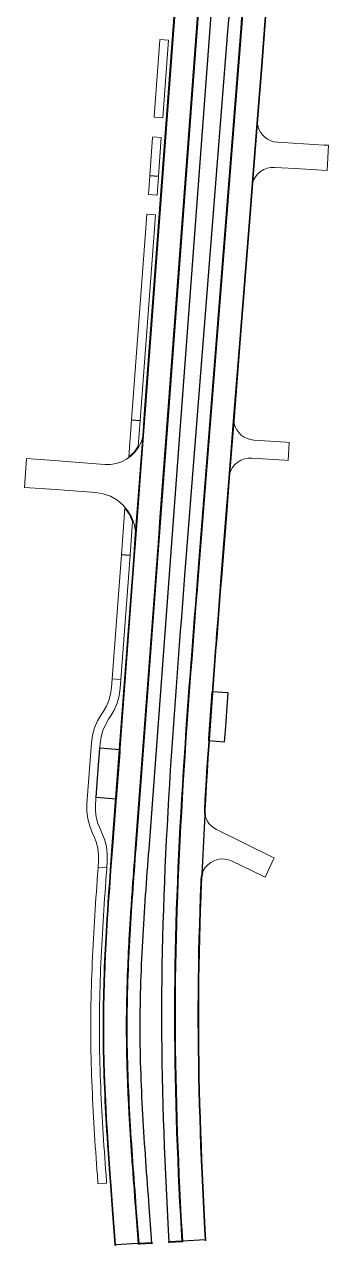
# Model space of a CAD drawing. Header units: metres. Extents: x 105145 to 106173, y 111785 to 118130.
# Drawn here: x 105388 to 105472.3, y 111785.1 to 112124 of the extents above; entities that cross this region are included whole.
import ezdxf

# ---------------------------------------------------------------- set-up
doc = ezdxf.new("R2010")
doc.units = ezdxf.units.M
for name, color, linetype, lineweight in [('10-PAV-BOCACALLE', 9, 'CONTINUOUS', 13), ('10-PAV-CALZADA-BRT', 12, 'CONTINUOUS', 30), ('10-PAV-CALZADA-MIXTA', 8, 'CONTINUOUS', 30), ('10-PAV-CICLORUTA', 76, 'CONTINUOUS', 18), ('10-PAV-PARADERO', 30, 'CONTINUOUS', 30), ('10-PAV-SARDINEL', 252, 'CONTINUOUS', 13)]:
    doc.layers.add(name, color=color, linetype=linetype, lineweight=lineweight)

msp = doc.modelspace()

# ---------------------------------------------------------------- linework, layer by layer
at = {"layer": '10-PAV-BOCACALLE'}
for points in [[(105472.2719, 112090.4575), (105471.8863, 112083.4675), (105463.0101, 112083.9921), (105459.2037, 112084.2169), (105457.3389, 112084.3305), (105456.3063, 112084.3063), (105455.2932, 112084.1053), (105454.3295, 112083.7336), (105453.4439, 112083.202), (105452.6625, 112082.5265), (105452.0086, 112081.727), (105451.5015, 112080.8271), (105451.1563, 112079.8537), (105450.9831, 112078.8354), (105452.4724, 112097.7373), (105452.4761, 112096.7879), (105452.6296, 112095.851), (105452.9288, 112094.95), (105453.3665, 112094.1075), (105453.9316, 112093.3446), (105454.6099, 112092.6804), (105455.3846, 112092.1315), (105456.2361, 112091.7117), (105457.1432, 112091.4314), (105458.0831, 112091.2977), (105459.6165, 112091.2047), (105471.0855, 112090.5273), (105472.2719, 112090.4575)], [(105461.346, 112008.0095), (105461.0749, 112003.0159), (105460.1661, 112003.0763), (105451.0043, 112003.6817), (105449.9689, 112003.6606), (105448.9525, 112003.4617), (105447.9855, 112003.091), (105447.0966, 112002.5596), (105446.3124, 112001.8832), (105445.6561, 112001.082), (105445.1474, 112000.1799), (105444.8014, 111999.2038), (105444.6284, 111998.1827), (105445.9625, 112015.1149), (105445.963, 112014.1658), (105446.1132, 112013.2287), (105446.4092, 112012.327), (105446.8438, 112011.4833), (105447.4059, 112010.7186), (105448.0816, 112010.0521), (105448.8539, 112009.5005), (105449.7035, 112009.0776), (105450.6092, 112008.794), (105451.5483, 112008.6567), (105460.4225, 112008.0702), (105461.346, 112008.0095)], [(105387.9615, 111995.5382), (105388.5196, 112003.5193), (105397.4315, 112002.8856), (105399.6557, 112002.7275), (105410.2621, 112001.9267), (105411.8336, 112001.9249), (105413.3861, 112002.1694), (105414.881, 112002.6541), (105416.2816, 112003.367), (105417.5531, 112004.2905), (105418.6643, 112005.4018), (105419.5876, 112006.6735), (105420.3004, 112008.0741), (105420.7848, 112009.5692), (105421.0291, 112011.1216), (105418.8017, 111981.2703), (105418.7709, 111983.3538), (105418.3802, 111985.4005), (105417.6414, 111987.3488), (105416.5766, 111989.1399), (105415.2181, 111990.7198), (105413.6067, 111992.0409), (105411.7911, 111993.0634), (105409.826, 111993.7563), (105407.7707, 111994.0989), (105399.0885, 111994.7477), (105396.7543, 111994.9136), (105387.9615, 111995.5382)], [(105457.1735, 111892.6881), (105454.6808, 111887.3512), (105454.1263, 111887.6217), (105445.5175, 111891.8163), (105444.5527, 111892.1874), (105443.5386, 111892.3873), (105442.5051, 111892.4102), (105441.4831, 111892.2554), (105440.5028, 111891.9275), (105439.5934, 111891.4362), (105438.7817, 111890.796), (105438.092, 111890.0261), (105437.5447, 111889.1492), (105437.156, 111888.1914), (105437.9851, 111904.6446), (105438.2425, 111903.7865), (105438.6248, 111902.9762), (105439.1235, 111902.232), (105439.7275, 111901.5702), (105440.4233, 111901.0058), (105441.1953, 111900.5513), (105456.7115, 111892.9151), (105457.1735, 111892.6881)]]:
    msp.add_lwpolyline(points, close=True, dxfattribs=at)
at = {"layer": '10-PAV-CALZADA-BRT'}
for points in [[(105440.7883, 112141.5407), (105430.9795, 112010.0836), (105422.4051, 111895.1703), (105422.2857, 111893.5709), (105422.1667, 111891.9715), (105422.0481, 111890.3721), (105421.9303, 111888.7727), (105421.8135, 111887.1731), (105421.6979, 111885.5735), (105421.5839, 111883.9737), (105421.4717, 111882.3739), (105421.3613, 111880.7739), (105421.2533, 111879.1737), (105421.1477, 111877.5733), (105421.0449, 111875.9729), (105420.9451, 111874.3721), (105420.8487, 111872.7713), (105420.7557, 111871.1701), (105420.6663, 111869.5689), (105420.5811, 111867.9673), (105420.5001, 111866.3655), (105420.4235, 111864.7635), (105420.3517, 111863.1613), (105420.2851, 111861.5589), (105420.2237, 111859.9563), (105420.1677, 111858.3535), (105420.1175, 111856.7505), (105420.0733, 111855.1473), (105420.0353, 111853.5439), (105420.0039, 111851.9405), (105419.9793, 111850.3367), (105419.9617, 111848.7331), (105419.9513, 111847.1293), (105419.9485, 111845.5255), (105419.9533, 111843.9217), (105419.9657, 111842.3179), (105419.9855, 111840.7143), (105420.0121, 111839.1107), (105420.0455, 111837.5073), (105420.0855, 111835.9039), (105420.1317, 111834.3007), (105420.1839, 111832.6979), (105420.2419, 111831.0951), (105420.3055, 111829.4925), (105420.3741, 111827.8901), (105420.4479, 111826.2881), (105420.5265, 111824.6863), (105420.6095, 111823.0845), (105420.6969, 111821.4831), (105420.7881, 111819.8819), (105420.8833, 111818.2809), (105420.9817, 111816.6801), (105421.0837, 111815.0795), (105421.1885, 111813.4791), (105421.2961, 111811.8791), (105421.4061, 111810.2789), (105421.5183, 111808.6791), (105421.6327, 111807.0793), (105421.7487, 111805.4797), (105421.8663, 111803.8803), (105421.9851, 111802.2809), (105422.1051, 111800.6815), (105422.2255, 111799.0823), (105422.3467, 111797.4831), (105422.4681, 111795.8839), (105423.2271, 111785.8859), (105419.7315, 111785.6882), (105418.9781, 111795.6191), (105418.8567, 111797.2183), (105418.7355, 111798.8181), (105418.6149, 111800.4185), (105418.4949, 111802.0193), (105418.3759, 111803.6209), (105418.2583, 111805.2231), (105418.1417, 111806.8279), (105418.0271, 111808.4319), (105417.9145, 111810.0363), (105417.8041, 111811.6415), (105417.6961, 111813.2475), (105417.5909, 111814.8541), (105417.4887, 111816.4615), (105417.3895, 111818.0697), (105417.2941, 111819.6785), (105417.2023, 111821.2883), (105417.1145, 111822.8987), (105417.0309, 111824.5099), (105416.9519, 111826.1219), (105416.8777, 111827.7347), (105416.8083, 111829.3481), (105416.7445, 111830.9625), (105416.6859, 111832.5775), (105416.6333, 111834.1933), (105416.5867, 111835.8099), (105416.5463, 111837.4271), (105416.5127, 111839.0451), (105416.4857, 111840.6637), (105416.4659, 111842.2831), (105416.4533, 111843.9029), (105416.4485, 111845.5233), (105416.4513, 111847.1437), (105416.4617, 111848.7635), (105416.4795, 111850.3829), (105416.5045, 111852.0015), (105416.5361, 111853.6195), (105416.5743, 111855.2369), (105416.6189, 111856.8535), (105416.6695, 111858.4693), (105416.7259, 111860.0845), (105416.7879, 111861.6989), (105416.8551, 111863.3125), (105416.9273, 111864.9253), (105417.0043, 111866.5375), (105417.0859, 111868.1487), (105417.1715, 111869.7593), (105417.2613, 111871.3691), (105417.3547, 111872.9781), (105417.4517, 111874.5863), (105417.5519, 111876.1939), (105417.6551, 111877.8007), (105417.7611, 111879.4067), (105417.8695, 111881.0121), (105417.9801, 111882.6167), (105418.0927, 111884.2207), (105418.2069, 111885.8223), (105418.3227, 111887.4253), (105418.4397, 111889.0275), (105418.5577, 111890.6291), (105418.6763, 111892.2303), (105418.7953, 111893.8307), (105418.9147, 111895.4307), (105427.4922, 112010.386), (105437.2979, 112141.8011)], [(105448.1667, 112125.8441), (105447.9397, 112122.9629), (105435.9525, 111970.8207), (105435.6487, 111966.9623), (105435.3453, 111963.1043), (105435.0433, 111959.2469), (105434.7433, 111955.3897), (105434.4457, 111951.5331), (105434.1511, 111947.6765), (105433.8601, 111943.8185), (105433.5735, 111939.9623), (105433.2917, 111936.1063), (105433.0157, 111932.2505), (105432.7457, 111928.3947), (105432.4823, 111924.5391), (105432.2265, 111920.6835), (105431.9783, 111916.8279), (105431.7389, 111912.9725), (105431.5087, 111909.1169), (105431.2881, 111905.2615), (105431.0781, 111901.4059), (105430.8789, 111897.5503), (105430.6913, 111893.6945), (105430.5159, 111889.8389), (105430.3535, 111885.9833), (105430.2043, 111882.1277), (105430.0693, 111878.2721), (105429.9487, 111874.4165), (105429.8435, 111870.5611), (105429.7541, 111866.7057), (105429.6811, 111862.8507), (105429.6251, 111858.9959), (105429.5869, 111855.1415), (105429.5669, 111851.2873), (105429.5657, 111847.4331), (105429.5825, 111843.5785), (105429.6171, 111839.7233), (105429.6687, 111835.8679), (105429.7367, 111832.0121), (105429.8207, 111828.1563), (105429.9197, 111824.3001), (105430.0335, 111820.4437), (105430.1613, 111816.5873), (105430.3025, 111812.7309), (105430.4565, 111808.8743), (105430.6227, 111805.0177), (105430.8005, 111801.1611), (105430.9891, 111797.3043), (105431.1883, 111793.4477), (105431.3973, 111789.5909), (105431.5803, 111786.3586), (105428.0853, 111786.1609), (105427.9027, 111789.3975), (105427.6933, 111793.2627), (105427.4937, 111797.1285), (105427.3043, 111800.9949), (105427.1261, 111804.8617), (105426.9595, 111808.7291), (105426.8051, 111812.5971), (105426.6633, 111816.4653), (105426.5353, 111820.3343), (105426.4211, 111824.2035), (105426.3215, 111828.0731), (105426.2375, 111831.9433), (105426.1691, 111835.8135), (105426.1173, 111839.6843), (105426.0825, 111843.5551), (105426.0657, 111847.4259), (105426.0669, 111851.2969), (105426.0871, 111855.1679), (105426.1255, 111859.0387), (105426.1815, 111862.9091), (105426.2549, 111866.7795), (105426.3445, 111870.6493), (105426.4503, 111874.5189), (105426.5711, 111878.3879), (105426.7067, 111882.2565), (105426.8563, 111886.1247), (105427.0193, 111889.9921), (105427.1953, 111893.8591), (105427.3833, 111897.7255), (105427.5829, 111901.5913), (105427.7937, 111905.4565), (105428.0147, 111909.3213), (105428.2455, 111913.1853), (105428.4855, 111917.0489), (105428.7339, 111920.9117), (105428.9903, 111924.7743), (105429.2539, 111928.6363), (105429.5245, 111932.4977), (105429.8009, 111936.3589), (105430.0829, 111940.2195), (105430.3699, 111944.0799), (105430.6609, 111947.9399), (105430.9557, 111951.7995), (105431.2537, 111955.6591), (105431.5539, 111959.5183), (105431.8561, 111963.3775), (105432.1595, 111967.2365), (105432.4633, 111971.0955), (105444.4505, 112123.2379), (105444.6775, 112126.1189)]]:
    msp.add_lwpolyline(points, dxfattribs=at)
at = {"layer": '10-PAV-CALZADA-MIXTA'}
for points in [[(105437.0487, 112141.8199), (105425.4228, 111986.0094), (105425.1744, 111982.6817), (105418.6655, 111895.4495), (105418.546, 111893.841), (105418.4265, 111892.2324), (105418.3072, 111890.624), (105418.1884, 111889.0155), (105418.1726, 111888.8011), (105418.0711, 111887.4069), (105417.9545, 111885.7983), (105417.9314, 111885.4765), (105417.8399, 111884.1895), (105417.8004, 111883.6293), (105417.727, 111882.5805), (105417.6718, 111881.7819), (105417.6162, 111880.9715), (105417.5458, 111879.9343), (105417.5073, 111879.3621), (105417.4472, 111878.4561), (105417.4012, 111877.7527), (105417.3511, 111876.9778), (105417.2978, 111876.1431), (105417.2573, 111875.4993), (105417.1975, 111874.5333), (105417.1752, 111874.1685), (105417.1004, 111872.9233), (105417.0953, 111872.8376), (105417.018, 111871.5065), (105417.0069, 111871.3133), (105416.9431, 111870.1753), (105416.9171, 111869.7029), (105416.8797, 111869.0103), (105416.8312, 111868.0923), (105416.8184, 111867.8452), (105416.7596, 111866.68), (105416.7498, 111866.4813), (105416.7032, 111865.5147), (105416.6729, 111864.8703), (105416.6427, 111864.2066), (105416.6008, 111863.2591), (105416.5854, 111862.8983), (105416.5336, 111861.6475), (105416.5313, 111861.5899), (105416.4809, 111860.2813), (105416.4718, 111860.0357), (105416.4383, 111859.0916), (105416.4155, 111858.4239), (105416.3987, 111857.9018), (105416.3649, 111856.8117), (105416.3621, 111856.7119), (105416.3292, 111855.5219), (105416.3207, 111855.1995), (105416.3033, 111854.4852), (105416.2825, 111853.5871), (105416.2796, 111853.4485), (105416.2591, 111852.4117), (105416.251, 111851.9745), (105416.2412, 111851.3748), (105416.226, 111850.3617), (105416.2257, 111850.3379), (105416.2146, 111849.375), (105416.2083, 111848.7489), (105416.2057, 111848.412), (105416.1995, 111847.4491), (105416.198, 111847.1361), (105416.1963, 111846.4861), (105416.1949, 111845.5231), (105416.1975, 111844.5601), (105416.2, 111843.9103), (105416.2019, 111843.5972), (105416.2093, 111842.6343), (105416.2124, 111842.2973), (105416.2195, 111841.6714), (105416.2318, 111840.7085), (105416.2321, 111840.6847), (105416.2486, 111839.6716), (105416.2592, 111839.0719), (105416.2678, 111838.6347), (105416.2896, 111837.5979), (105416.2927, 111837.4593), (105416.3145, 111836.5612), (105416.3329, 111835.8469), (105416.3418, 111835.5245), (105416.3762, 111834.3345), (105416.3792, 111834.2347), (105416.4143, 111833.1447), (105416.4319, 111832.6227), (105416.4555, 111831.9549), (105416.4902, 111831.0109), (105416.4997, 111830.7653), (105416.5517, 111829.4568), (105416.5541, 111829.3993), (105416.6075, 111828.1484), (105416.6233, 111827.7877), (105416.6665, 111826.8402), (105416.6975, 111826.1765), (105416.7287, 111825.5321), (105416.7763, 111824.5657), (105416.7864, 111824.3669), (105416.8467, 111823.2018), (105416.8598, 111822.9549), (105416.9094, 111822.0368), (105416.9476, 111821.3443), (105416.9743, 111820.8719), (105417.0396, 111819.7341), (105417.051, 111819.5408), (105417.1299, 111818.2098), (105417.135, 111818.1241), (105417.2115, 111816.879), (105417.2343, 111816.5141), (105417.2953, 111815.5483), (105417.3366, 111814.9045), (105417.391, 111814.0699), (105417.442, 111813.2951), (105417.489, 111812.5917), (105417.5503, 111811.6857), (105417.5894, 111811.1137), (105417.6612, 111810.0767), (105417.7177, 111809.2663), (105417.774, 111808.4677), (105417.8487, 111807.4191), (105417.8889, 111806.8589), (105417.982, 111805.5721), (105418.0056, 111805.2503), (105418.1241, 111803.6418), (105418.2275, 111802.2477), (105418.2435, 111802.0333), (105418.3644, 111800.425), (105418.4857, 111798.8166), (105418.6071, 111797.2082), (105418.7287, 111795.5999), (105419.4823, 111785.6741), (105413.2405, 111785.3209), (105412.4967, 111795.1269), (105411.9951, 111801.7809), (105411.7485, 111805.1177), (105411.3541, 111810.6843), (105411.0579, 111815.1503), (105410.7343, 111820.5177), (105410.4857, 111825.2279), (105410.2541, 111830.5235), (105410.0939, 111835.3515), (105409.9825, 111840.6169), (105409.9449, 111845.5191), (105409.9763, 111850.4215), (105410.0809, 111855.6869), (105410.2351, 111860.5153), (105410.4601, 111865.8111), (105410.7025, 111870.5215), (105411.0193, 111875.8893), (105411.3099, 111880.3557), (105411.6973, 111885.9229), (105411.9395, 111889.2599), (105412.4327, 111895.9145), (105418.3583, 111975.3269), (105418.7996, 111981.2427), (105418.8017, 111981.2703), (105421.0291, 112011.1216), (105421.0313, 112011.1509), (105421.3864, 112015.9108), (105430.8159, 112142.2849)], [(105454.8149, 112127.4681), (105453.6444, 112112.613), (105452.474, 112097.7573), (105452.4724, 112097.7373), (105450.9831, 112078.8354), (105450.9814, 112078.8135), (105450.4101, 112071.5629), (105447.5762, 112035.5967), (105445.9625, 112015.1149), (105444.6284, 111998.1827), (105444.6271, 111998.1661), (105443.8298, 111988.0458), (105442.4507, 111970.5425), (105442.1469, 111966.6845), (105441.8437, 111962.8273), (105441.5417, 111958.9711), (105441.2419, 111955.1157), (105440.9754, 111951.6637), (105440.9443, 111951.2613), (105440.6501, 111947.4073), (105440.3591, 111943.5509), (105440.0727, 111939.6979), (105439.7913, 111935.8455), (105439.5155, 111931.9939), (105439.2459, 111928.1427), (105438.9505, 111923.803), (105438.7273, 111920.4417), (105438.4797, 111916.5921), (105438.2407, 111912.7427), (105438.0107, 111908.8939), (105437.8451, 111905.9959), (105437.8767, 111905.3163), (105437.9851, 111904.6446), (105437.156, 111888.1914), (105436.9766, 111887.4418), (105436.8947, 111886.6753), (105436.8583, 111885.8097), (105436.7095, 111881.9639), (105436.5747, 111878.1185), (105436.4547, 111874.2732), (105436.3497, 111870.4291), (105436.2607, 111866.5853), (105436.2589, 111866.4871), (105436.1881, 111862.7425), (105436.1323, 111858.9001), (105436.0943, 111855.0583), (105436.0745, 111851.2173), (105436.0731, 111847.3763), (105436.0901, 111843.5345), (105436.1247, 111839.6919), (105436.1761, 111835.8483), (105436.2441, 111832.0041), (105436.3279, 111828.1593), (105436.4269, 111824.3137), (105436.5403, 111820.4677), (105436.6679, 111816.6211), (105436.8089, 111812.7739), (105436.9627, 111808.9261), (105437.1287, 111805.0781), (105437.3063, 111801.2295), (105437.4947, 111797.3803), (105437.6935, 111793.5309), (105437.9023, 111789.6807), (105438.0695, 111786.7257), (105431.8292, 111786.3727), (105431.6619, 111789.3351), (105431.4523, 111793.2003), (105431.2527, 111797.0663), (105431.0633, 111800.9325), (105430.8849, 111804.7993), (105430.7181, 111808.6667), (105430.5635, 111812.5347), (105430.4217, 111816.4031), (105430.2935, 111820.2719), (105430.1793, 111824.1411), (105430.0797, 111828.0107), (105429.9953, 111831.8809), (105429.9269, 111835.7513), (105429.8751, 111839.6219), (105429.8401, 111843.4927), (105429.8231, 111847.3635), (105429.8245, 111851.2345), (105429.8445, 111855.1055), (105429.8829, 111858.9763), (105429.9389, 111862.8467), (105430.0121, 111866.7171), (105430.1017, 111870.5869), (105430.2073, 111874.4565), (105430.3283, 111878.3255), (105430.4637, 111882.1941), (105430.6133, 111886.0623), (105430.7763, 111889.9297), (105430.9521, 111893.7967), (105431.1401, 111897.6631), (105431.3399, 111901.5289), (105431.5505, 111905.3943), (105431.7715, 111909.2589), (105432.0023, 111913.1229), (105432.2421, 111916.9865), (105432.4905, 111920.8495), (105432.7469, 111924.7119), (105433.0107, 111928.5739), (105433.2811, 111932.4355), (105433.5577, 111936.2965), (105433.8397, 111940.1571), (105434.1265, 111944.0175), (105434.4177, 111947.8775), (105434.7125, 111951.7371), (105435.0103, 111955.5967), (105435.3107, 111959.4559), (105435.6127, 111963.3151), (105435.9161, 111967.1743), (105436.2201, 111971.0333), (105448.1889, 112122.9433), (105448.5841, 112127.9589)]]:
    msp.add_lwpolyline(points, dxfattribs=at)
at = {"layer": '10-PAV-CICLORUTA'}
for points in [[(105427.9225, 112119.6327), (105426.3151, 112098.0927), (105423.9219, 112098.2713), (105423.9367, 112098.4707), (105425.5143, 112119.6119), (105425.5291, 112119.8113), (105427.9225, 112119.6327)], [(105425.9059, 112092.6079), (105425.1097, 112081.9375), (105422.7165, 112082.1161), (105423.4977, 112092.5871), (105423.5127, 112092.7865), (105425.9059, 112092.6079)], [(105425.1023, 112081.8379), (105424.7153, 112076.6523), (105422.3221, 112076.8307), (105422.7089, 112082.0165), (105425.1023, 112081.8379)], [(105424.3061, 112071.1675), (105423.9267, 112066.0815), (105420.0491, 112014.1159), (105417.6559, 112014.2945), (105421.5295, 112066.2605), (105421.9127, 112071.3461), (105424.3061, 112071.1675)], [(105420.0417, 112014.0163), (105419.5137, 112006.9393), (105418.3492, 112005.3457), (105416.8891, 112004.0177), (105417.6483, 112014.1949), (105420.0417, 112014.0163)], [(105417.9567, 111986.0727), (105417.2575, 111976.7021), (105414.8641, 111976.8807), (105415.8263, 111989.7749), (105417.0604, 111988.021), (105417.9567, 111986.0727)], [(105417.2501, 111976.6025), (105414.6839, 111942.2115), (105412.2905, 111942.3901), (105414.8567, 111976.7809), (105417.2501, 111976.6025)], [(105414.6839, 111942.2115), (105414.5025, 111939.7809), (105414.2069, 111937.6822), (105413.64, 111935.6405), (105412.8115, 111933.6902), (105411.7355, 111931.8647), (105411.3067, 111931.2355), (105410.3901, 111929.6804), (105409.6843, 111928.0191), (105409.2013, 111926.2798), (105408.9495, 111924.4921), (105407.6875, 111907.5777), (105407.6711, 111905.7731), (105407.8905, 111903.9812), (105408.3419, 111902.2333), (105409.0177, 111900.5591), (105409.3467, 111899.8769), (105410.1371, 111897.9201), (105410.6664, 111895.8776), (105410.9259, 111893.7835), (105410.9109, 111891.6753), (105410.7886, 111889.9789), (105408.3949, 111890.1519), (105408.5173, 111891.8483), (105408.5299, 111893.6451), (105408.3088, 111895.4286), (105407.8579, 111897.1683), (105407.1847, 111898.8347), (105406.8557, 111899.5171), (105406.0625, 111901.4823), (105405.5325, 111903.5341), (105405.2749, 111905.6375), (105405.2941, 111907.7561), (105406.5563, 111924.6707), (105406.8519, 111926.7695), (105407.4188, 111928.8111), (105408.2473, 111930.7613), (105409.3233, 111932.5867), (105409.7521, 111933.2161), (105410.6687, 111934.7712), (105411.3745, 111936.4325), (105411.8574, 111938.1718), (105412.1091, 111939.9595), (105412.2905, 111942.3901), (105414.6839, 111942.2115)], [(105410.7886, 111889.9789), (105410.7579, 111889.5581), (105410.6399, 111887.9437), (105410.5233, 111886.3279), (105410.4083, 111884.7151), (105410.2947, 111883.0975), (105410.1831, 111881.4785), (105410.0737, 111879.8583), (105409.9667, 111878.2367), (105409.8625, 111876.6137), (105409.7613, 111874.9893), (105409.6633, 111873.3637), (105409.5687, 111871.7367), (105409.4779, 111870.1083), (105409.3911, 111868.4783), (105409.3087, 111866.8473), (105409.2307, 111865.2147), (105409.1575, 111863.5807), (105409.0895, 111861.9453), (105409.0265, 111860.3085), (105408.9695, 111858.6705), (105408.9181, 111857.0309), (105408.8729, 111855.3901), (105408.8341, 111853.7481), (105408.8019, 111852.1047), (105408.7765, 111850.4599), (105408.7585, 111848.8139), (105408.7479, 111847.1667), (105408.7449, 111845.5185), (105408.7499, 111843.8701), (105408.7627, 111842.2229), (105408.7829, 111840.5771), (105408.8101, 111838.9323), (105408.8445, 111837.2889), (105408.8853, 111835.6467), (105408.9327, 111834.0061), (105408.9861, 111832.3667), (105409.0453, 111830.7287), (105409.1103, 111829.0919), (105409.1805, 111827.4567), (105409.2557, 111825.8229), (105409.3357, 111824.1903), (105409.4203, 111822.5593), (105409.5091, 111820.9295), (105409.6019, 111819.3011), (105409.6985, 111817.6743), (105409.7987, 111816.0487), (105409.9019, 111814.4245), (105410.0083, 111812.8017), (105410.1173, 111811.1803), (105410.2287, 111809.5601), (105410.3423, 111807.9413), (105410.4579, 111806.3239), (105410.5755, 111804.7041), (105410.6943, 111803.0897), (105410.7391, 111802.4845), (105408.3471, 111802.2883), (105408.3007, 111802.9119), (105408.1819, 111804.5281), (105408.0641, 111806.1515), (105407.9483, 111807.7717), (105407.8345, 111809.3937), (105407.7229, 111811.0175), (105407.6135, 111812.6429), (105407.5069, 111814.2699), (105407.4033, 111815.8989), (105407.3029, 111817.5295), (105407.2061, 111819.1617), (105407.1129, 111820.7959), (105407.0237, 111822.4317), (105406.9387, 111824.0695), (105406.8583, 111825.7089), (105406.7827, 111827.3501), (105406.7123, 111828.9929), (105406.6471, 111830.6377), (105406.5875, 111832.2841), (105406.5339, 111833.9323), (105406.4863, 111835.5823), (105406.4451, 111837.2339), (105406.4105, 111838.8873), (105406.3831, 111840.5423), (105406.3627, 111842.1991), (105406.3499, 111843.8573), (105406.3449, 111845.5169), (105406.3479, 111847.1765), (105406.3585, 111848.8347), (105406.3767, 111850.4915), (105406.4023, 111852.1465), (105406.4345, 111853.7999), (105406.4737, 111855.4515), (105406.5191, 111857.1017), (105406.5707, 111858.7499), (105406.6283, 111860.3965), (105406.6913, 111862.0413), (105406.7597, 111863.6843), (105406.8333, 111865.3255), (105406.9115, 111866.9651), (105406.9943, 111868.6029), (105407.0815, 111870.2389), (105407.1725, 111871.8731), (105407.2675, 111873.5055), (105407.3657, 111875.1363), (105407.4673, 111876.7653), (105407.5719, 111878.3925), (105407.6791, 111880.0181), (105407.7887, 111881.6419), (105407.9005, 111883.2641), (105408.0143, 111884.8845), (105408.1293, 111886.4987), (105408.2463, 111888.1165), (105408.3641, 111889.7329), (105408.3949, 111890.1519), (105410.7886, 111889.9789)]]:
    msp.add_lwpolyline(points, close=True, dxfattribs=at)
at = {"layer": '10-PAV-PARADERO'}
for points in [[(105443.3536, 111924.8423), (105439.0422, 111925.1509), (105439.0488, 111925.2475), (105439.0974, 111925.9558), (105439.1719, 111927.0529), (105440.0082, 111938.8141), (105440.0168, 111938.9319), (105444.3207, 111938.5953), (105443.5921, 111927.9347), (105443.5249, 111927.063), (105443.3536, 111924.8423)], [(105413.4121, 111909.0365), (105407.8271, 111909.4531), (105407.8349, 111909.5529), (105407.9225, 111910.7266), (105408.3185, 111916.0349), (105408.8467, 111923.1151), (105408.8541, 111923.2149), (105414.4389, 111922.7983), (105414.4313, 111922.6985), (105414.3785, 111921.9905), (105414.2967, 111920.8935), (105413.4193, 111909.1361), (105413.4121, 111909.0365)]]:
    msp.add_lwpolyline(points, close=True, dxfattribs=at)
at = {"layer": '10-PAV-SARDINEL'}
for points in [[(105430.8159, 112142.2849), (105421.3864, 112015.9108), (105421.0313, 112011.1509), (105421.0291, 112011.1216), (105418.8017, 111981.2703), (105418.7996, 111981.2427), (105418.3583, 111975.3269), (105412.4327, 111895.9145), (105411.9395, 111889.2599), (105411.6973, 111885.9229), (105411.5008, 111883.1395), (105411.3099, 111880.3557), (105411.1618, 111878.1227), (105411.0193, 111875.8893), (105410.9095, 111874.1003), (105410.8039, 111872.311), (105410.7025, 111870.5215), (105410.6175, 111868.9516), (105410.5367, 111867.3814), (105410.4601, 111865.8111), (105410.3792, 111864.0461), (105410.3042, 111862.2808), (105410.2351, 111860.5153), (105410.1778, 111858.906), (105410.1264, 111857.2966), (105410.0809, 111855.6869), (105410.0384, 111853.9319), (105410.0035, 111852.1768), (105409.9763, 111850.4215), (105409.9582, 111848.7874), (105409.9477, 111847.1533), (105409.9449, 111845.5191), (105409.9498, 111843.885), (105409.9623, 111842.2509), (105409.9825, 111840.6169), (105410.012, 111838.8616), (105410.0491, 111837.1065), (105410.0939, 111835.3515), (105410.1414, 111833.742), (105410.1948, 111832.1326), (105410.2541, 111830.5235), (105410.3254, 111828.758), (105410.4026, 111826.9928), (105410.4857, 111825.2279), (105410.5644, 111823.6576), (105410.6472, 111822.0875), (105410.7343, 111820.5177), (105410.838, 111818.7283), (105410.9459, 111816.9392), (105411.0579, 111815.1503), (105411.2032, 111812.9171), (105411.3541, 111810.6843), (105411.5485, 111807.9008), (105411.7485, 111805.1177), (105411.9951, 111801.7809), (105412.4967, 111795.1269), (105413.2404, 111785.321), (105413.24, 111785.1907), (105413.2518, 111785.1212), (105413.2174, 111785.1222), (105413.1836, 111785.1291), (105413.1516, 111785.1417), (105413.1222, 111785.1596), (105413.0963, 111785.1823), (105413.0746, 111785.2091), (105413.0579, 111785.2393), (105413.0466, 111785.2718), (105413.0411, 111785.3058), (105413.0411, 111785.3058), (105412.2973, 111795.1119), (105411.7957, 111801.7661), (105411.549, 111805.1032), (105411.349, 111807.8867), (105411.1546, 111810.6706), (105411.0037, 111812.9039), (105410.8583, 111815.1376), (105410.7462, 111816.9269), (105410.6383, 111818.7165), (105410.5346, 111820.5064), (105410.4475, 111822.0768), (105410.3647, 111823.6474), (105410.286, 111825.2182), (105410.2028, 111826.9838), (105410.1256, 111828.7497), (105410.0543, 111830.5158), (105409.9949, 111832.1257), (105409.9434, 111833.7072), (105409.9415, 111833.7357), (105409.9414, 111833.742), (105409.894, 111835.346), (105409.8492, 111837.1018), (105409.8121, 111838.8578), (105409.7825, 111840.614), (105409.7623, 111842.2489), (105409.7498, 111843.8839), (105409.7449, 111845.519), (105409.7477, 111847.1541), (105409.7582, 111848.7892), (105409.7763, 111850.4242), (105409.8036, 111852.1804), (105409.8385, 111853.9364), (105409.881, 111855.6921), (105409.9265, 111857.3026), (105409.9779, 111858.9128), (105410.0353, 111860.5228), (105410.1044, 111862.289), (105410.1794, 111864.0549), (105410.2603, 111865.8206), (105410.337, 111867.3915), (105410.4178, 111868.9622), (105410.5028, 111870.5326), (105410.6043, 111872.3226), (105410.7099, 111874.1123), (105410.8197, 111875.9018), (105410.9622, 111878.1357), (105411.1104, 111880.3692), (105411.3013, 111883.1534), (105411.4978, 111885.9372), (105411.74, 111889.2746), (105412.2333, 111895.9294), (105418.1589, 111975.3418), (105418.6002, 111981.2578), (105418.6023, 111981.2854), (105420.8297, 112011.1366), (105420.8319, 112011.1659), (105421.187, 112015.9257), (105430.6165, 112142.2996)], [(105437.2482, 112141.8052), (105425.6222, 111985.9945), (105425.3738, 111982.6668), (105418.865, 111895.4347), (105418.7455, 111893.8262), (105418.626, 111892.2176), (105418.5067, 111890.6093), (105418.3879, 111889.0008), (105418.3721, 111888.7865), (105418.2706, 111887.3924), (105418.154, 111885.7839), (105418.1309, 111885.4623), (105418.0394, 111884.1754), (105417.9999, 111883.6153), (105417.9265, 111882.5666), (105417.8713, 111881.7682), (105417.8157, 111880.9579), (105417.7453, 111879.9209), (105417.7069, 111879.3488), (105417.6468, 111878.443), (105417.6008, 111877.7397), (105417.5507, 111876.965), (105417.4974, 111876.1305), (105417.4569, 111875.4868), (105417.3971, 111874.521), (105417.3748, 111874.1564), (105417.3, 111872.9114), (105417.295, 111872.8259), (105417.2177, 111871.495), (105417.2066, 111871.302), (105417.1428, 111870.1642), (105417.1168, 111869.692), (105417.0794, 111868.9996), (105417.0309, 111868.0819), (105417.0181, 111867.835), (105416.9594, 111866.67), (105416.9496, 111866.4716), (105416.903, 111865.5052), (105416.8727, 111864.8611), (105416.8425, 111864.1977), (105416.8006, 111863.2505), (105416.7852, 111862.8899), (105416.7334, 111861.6394), (105416.7312, 111861.5821), (105416.6808, 111860.2738), (105416.6717, 111860.0285), (105416.6382, 111859.0847), (105416.6154, 111858.4173), (105416.5986, 111857.8955), (105416.5648, 111856.8058), (105416.562, 111856.7064), (105416.5291, 111855.5165), (105416.5206, 111855.1944), (105416.5032, 111854.4805), (105416.4825, 111853.5827), (105416.4796, 111853.4444), (105416.4591, 111852.4079), (105416.451, 111851.971), (105416.4412, 111851.3717), (105416.426, 111850.359), (105416.4257, 111850.3355), (105416.4146, 111849.3729), (105416.4083, 111848.7472), (105416.4057, 111848.4106), (105416.3995, 111847.448), (105416.398, 111847.1354), (105416.3963, 111846.4857), (105416.3949, 111845.5233), (105416.3975, 111844.5608), (105416.4, 111843.9113), (105416.4019, 111843.5986), (105416.4093, 111842.636), (105416.4124, 111842.2994), (105416.4195, 111841.6739), (105416.4318, 111840.7111), (105416.4321, 111840.6876), (105416.4486, 111839.675), (105416.4592, 111839.0756), (105416.4678, 111838.6388), (105416.4896, 111837.6023), (105416.4926, 111837.464), (105416.5144, 111836.5663), (105416.5328, 111835.8523), (105416.5417, 111835.5302), (105416.5761, 111834.3404), (105416.5791, 111834.2409), (105416.6142, 111833.1513), (105416.6318, 111832.6296), (105416.6554, 111831.9621), (105416.6901, 111831.0184), (105416.6996, 111830.7731), (105416.7515, 111829.4649), (105416.7539, 111829.4077), (105416.8073, 111828.1571), (105416.8231, 111827.7967), (105416.8663, 111826.8494), (105416.8973, 111826.186), (105416.9285, 111825.5419), (105416.9761, 111824.5757), (105416.9861, 111824.3771), (105417.0464, 111823.2123), (105417.0595, 111822.9656), (105417.1091, 111822.0477), (105417.1473, 111821.3555), (105417.174, 111820.8833), (105417.2393, 111819.7458), (105417.2507, 111819.5526), (105417.3295, 111818.2217), (105417.3346, 111818.1362), (105417.4111, 111816.8914), (105417.4339, 111816.5267), (105417.4949, 111815.561), (105417.5362, 111814.9174), (105417.5906, 111814.083), (105417.6416, 111813.3083), (105417.6886, 111812.6051), (105417.7498, 111811.6993), (105417.7889, 111811.1274), (105417.8607, 111810.0906), (105417.9172, 111809.2803), (105417.9735, 111808.4819), (105418.0482, 111807.4334), (105418.0884, 111806.8733), (105418.1815, 111805.5866), (105418.2051, 111805.265), (105418.3236, 111803.6566), (105418.427, 111802.2626), (105418.4429, 111802.0483), (105418.5638, 111800.44), (105418.6851, 111798.8317), (105418.8065, 111797.2233), (105418.9281, 111795.615), (105419.6817, 111785.6892), (105419.6816, 111785.6574), (105419.6764, 111785.6261), (105419.6664, 111785.596), (105419.6517, 111785.5678), (105419.6328, 111785.5423), (105419.61, 111785.5201), (105419.584, 111785.5019), (105419.5555, 111785.4879), (105419.5251, 111785.4787), (105419.4936, 111785.4744), (105419.4823, 111785.6741), (105418.7287, 111795.5999), (105418.6071, 111797.2082), (105418.4857, 111798.8166), (105418.3644, 111800.425), (105418.2435, 111802.0333), (105418.2275, 111802.2477), (105418.1241, 111803.6418), (105418.0056, 111805.2503), (105417.982, 111805.5721), (105417.8889, 111806.8589), (105417.8487, 111807.4191), (105417.774, 111808.4677), (105417.7177, 111809.2663), (105417.6612, 111810.0767), (105417.5894, 111811.1137), (105417.5503, 111811.6857), (105417.489, 111812.5917), (105417.442, 111813.2951), (105417.391, 111814.0699), (105417.3366, 111814.9045), (105417.2953, 111815.5483), (105417.2343, 111816.5141), (105417.2115, 111816.879), (105417.135, 111818.1241), (105417.1299, 111818.2098), (105417.051, 111819.5408), (105417.0396, 111819.7341), (105416.9743, 111820.8719), (105416.9476, 111821.3443), (105416.9094, 111822.0368), (105416.8598, 111822.9549), (105416.8467, 111823.2018), (105416.7864, 111824.3669), (105416.7763, 111824.5657), (105416.7287, 111825.5321), (105416.6975, 111826.1765), (105416.6665, 111826.8402), (105416.6233, 111827.7877), (105416.6075, 111828.1484), (105416.5541, 111829.3993), (105416.5517, 111829.4568), (105416.4997, 111830.7653), (105416.4902, 111831.0109), (105416.4555, 111831.9549), (105416.4319, 111832.6227), (105416.4143, 111833.1447), (105416.3792, 111834.2347), (105416.3762, 111834.3345), (105416.3418, 111835.5245), (105416.3329, 111835.8469), (105416.3145, 111836.5612), (105416.2927, 111837.4593), (105416.2896, 111837.5979), (105416.2678, 111838.6347), (105416.2592, 111839.0719), (105416.2486, 111839.6716), (105416.2321, 111840.6847), (105416.2318, 111840.7085), (105416.2195, 111841.6714), (105416.2124, 111842.2973), (105416.2093, 111842.6343), (105416.2019, 111843.5972), (105416.2, 111843.9103), (105416.1975, 111844.5601), (105416.1949, 111845.5231), (105416.1963, 111846.4861), (105416.198, 111847.1361), (105416.1995, 111847.4491), (105416.2057, 111848.412), (105416.2083, 111848.7489), (105416.2146, 111849.375), (105416.2257, 111850.3379), (105416.226, 111850.3617), (105416.2412, 111851.3748), (105416.251, 111851.9745), (105416.2591, 111852.4117), (105416.2796, 111853.4485), (105416.2825, 111853.5871), (105416.3033, 111854.4852), (105416.3207, 111855.1995), (105416.3292, 111855.5219), (105416.3621, 111856.7119), (105416.3649, 111856.8117), (105416.3987, 111857.9018), (105416.4155, 111858.4239), (105416.4383, 111859.0916), (105416.4718, 111860.0357), (105416.4809, 111860.2813), (105416.5313, 111861.5899), (105416.5336, 111861.6475), (105416.5854, 111862.8983), (105416.6008, 111863.2591), (105416.6427, 111864.2066), (105416.6729, 111864.8703), (105416.7032, 111865.5147), (105416.7498, 111866.4813), (105416.7596, 111866.68), (105416.8184, 111867.8452), (105416.8312, 111868.0923), (105416.8797, 111869.0103), (105416.9171, 111869.7029), (105416.9431, 111870.1753), (105417.0069, 111871.3133), (105417.018, 111871.5065), (105417.0953, 111872.8376), (105417.1004, 111872.9233), (105417.1752, 111874.1685), (105417.1975, 111874.5333), (105417.2573, 111875.4993), (105417.2978, 111876.1431), (105417.3511, 111876.9778), (105417.4012, 111877.7527), (105417.4472, 111878.4561), (105417.5073, 111879.3621), (105417.5458, 111879.9343), (105417.6162, 111880.9715), (105417.6718, 111881.7819), (105417.727, 111882.5805), (105417.8004, 111883.6293), (105417.8399, 111884.1895), (105417.9314, 111885.4765), (105417.9545, 111885.7983), (105418.0711, 111887.4069), (105418.1726, 111888.8011), (105418.1884, 111889.0155), (105418.3072, 111890.624), (105418.4265, 111892.2324), (105418.546, 111893.841), (105418.6655, 111895.4495), (105425.1744, 111982.6817), (105425.4228, 111986.0094), (105437.0487, 112141.8199)], [(105437.2979, 112141.8011), (105427.4922, 112010.386), (105418.9147, 111895.4307), (105418.7953, 111893.8307), (105418.6763, 111892.2303), (105418.5577, 111890.6291), (105418.4397, 111889.0275), (105418.3227, 111887.4253), (105418.2069, 111885.8223), (105418.0927, 111884.2207), (105417.9801, 111882.6167), (105417.8695, 111881.0121), (105417.7611, 111879.4067), (105417.6551, 111877.8007), (105417.5519, 111876.1939), (105417.4517, 111874.5863), (105417.3547, 111872.9781), (105417.2613, 111871.3691), (105417.1715, 111869.7593), (105417.0859, 111868.1487), (105417.0043, 111866.5375), (105416.9273, 111864.9253), (105416.8551, 111863.3125), (105416.7879, 111861.6989), (105416.7259, 111860.0845), (105416.6695, 111858.4693), (105416.6189, 111856.8535), (105416.5743, 111855.2369), (105416.5361, 111853.6195), (105416.5045, 111852.0015), (105416.4795, 111850.3829), (105416.4617, 111848.7635), (105416.4513, 111847.1437), (105416.4485, 111845.5233), (105416.4533, 111843.9029), (105416.4659, 111842.2831), (105416.4857, 111840.6637), (105416.5127, 111839.0451), (105416.5463, 111837.4271), (105416.5867, 111835.8099), (105416.6333, 111834.1933), (105416.6859, 111832.5775), (105416.7445, 111830.9625), (105416.8083, 111829.3481), (105416.8777, 111827.7347), (105416.9519, 111826.1219), (105417.0309, 111824.5099), (105417.1145, 111822.8987), (105417.2023, 111821.2883), (105417.2941, 111819.6785), (105417.3895, 111818.0697), (105417.4887, 111816.4615), (105417.5909, 111814.8541), (105417.6961, 111813.2475), (105417.8041, 111811.6415), (105417.9145, 111810.0363), (105418.0271, 111808.4319), (105418.1417, 111806.8279), (105418.2583, 111805.2231), (105418.3759, 111803.6209), (105418.4949, 111802.0193), (105418.6149, 111800.4185), (105418.7355, 111798.8181), (105418.8567, 111797.2183), (105418.9781, 111795.6191), (105418.9781, 111795.6191), (105419.7315, 111785.6882), (105423.2271, 111785.8859), (105423.4267, 111785.8972), (105423.4271, 111785.8859), (105423.4241, 111785.8512), (105423.415, 111785.8175), (105423.4003, 111785.7859), (105423.3803, 111785.7573), (105423.3557, 111785.7327), (105423.3271, 111785.7127), (105423.2955, 111785.698), (105423.2618, 111785.6889), (105423.2384, 111785.6862), (105419.7428, 111785.4885), (105419.7315, 111785.4882), (105419.6968, 111785.4912), (105419.6631, 111785.5003), (105419.6315, 111785.515), (105419.6159, 111785.5259), (105419.6369, 111785.5478), (105419.6543, 111785.5727), (105419.6678, 111785.5999), (105419.6769, 111785.6288), (105419.6816, 111785.6588), (105419.6817, 111785.6892), (105418.9281, 111795.615), (105418.8065, 111797.2233), (105418.6851, 111798.8317), (105418.5638, 111800.44), (105418.4429, 111802.0483), (105418.427, 111802.2626), (105418.3236, 111803.6566), (105418.2051, 111805.265), (105418.1815, 111805.5866), (105418.0884, 111806.8733), (105418.0482, 111807.4334), (105417.9735, 111808.4819), (105417.9172, 111809.2803), (105417.8607, 111810.0906), (105417.7889, 111811.1274), (105417.7498, 111811.6993), (105417.6886, 111812.6051), (105417.6416, 111813.3083), (105417.5906, 111814.083), (105417.5362, 111814.9174), (105417.4949, 111815.561), (105417.4339, 111816.5267), (105417.4111, 111816.8914), (105417.3346, 111818.1362), (105417.3295, 111818.2217), (105417.2507, 111819.5526), (105417.2393, 111819.7458), (105417.174, 111820.8833), (105417.1473, 111821.3555), (105417.1091, 111822.0477), (105417.0595, 111822.9656), (105417.0464, 111823.2123), (105416.9861, 111824.3771), (105416.9761, 111824.5757), (105416.9285, 111825.5419), (105416.8973, 111826.186), (105416.8663, 111826.8494), (105416.8231, 111827.7967), (105416.8073, 111828.1571), (105416.7539, 111829.4077), (105416.7515, 111829.4649), (105416.6996, 111830.7731), (105416.6901, 111831.0184), (105416.6554, 111831.9621), (105416.6318, 111832.6296), (105416.6142, 111833.1513), (105416.5791, 111834.2409), (105416.5761, 111834.3404), (105416.5417, 111835.5302), (105416.5328, 111835.8523), (105416.5144, 111836.5663), (105416.4926, 111837.464), (105416.4896, 111837.6023), (105416.4678, 111838.6388), (105416.4592, 111839.0756), (105416.4486, 111839.675), (105416.4321, 111840.6876), (105416.4318, 111840.7111), (105416.4195, 111841.6739), (105416.4124, 111842.2994), (105416.4093, 111842.636), (105416.4019, 111843.5986), (105416.4, 111843.9113), (105416.3975, 111844.5608), (105416.3949, 111845.5233), (105416.3963, 111846.4857), (105416.398, 111847.1354), (105416.3995, 111847.448), (105416.4057, 111848.4106), (105416.4083, 111848.7472), (105416.4146, 111849.3729), (105416.4257, 111850.3355), (105416.426, 111850.359), (105416.4412, 111851.3717), (105416.451, 111851.971), (105416.4591, 111852.4079), (105416.4796, 111853.4444), (105416.4825, 111853.5827), (105416.5032, 111854.4805), (105416.5206, 111855.1944), (105416.5291, 111855.5165), (105416.562, 111856.7064), (105416.5648, 111856.8058), (105416.5986, 111857.8955), (105416.6154, 111858.4173), (105416.6382, 111859.0847), (105416.6717, 111860.0285), (105416.6808, 111860.2738), (105416.7312, 111861.5821), (105416.7334, 111861.6394), (105416.7852, 111862.8899), (105416.8006, 111863.2505), (105416.8425, 111864.1977), (105416.8727, 111864.8611), (105416.903, 111865.5052), (105416.9496, 111866.4716), (105416.9594, 111866.67), (105417.0181, 111867.835), (105417.0309, 111868.0819), (105417.0794, 111868.9996), (105417.1168, 111869.692), (105417.1428, 111870.1642), (105417.2066, 111871.302), (105417.2177, 111871.495), (105417.295, 111872.8259), (105417.3, 111872.9114), (105417.3748, 111874.1564), (105417.3971, 111874.521), (105417.4569, 111875.4868), (105417.4974, 111876.1305), (105417.5507, 111876.965), (105417.6008, 111877.7397), (105417.6468, 111878.443), (105417.7069, 111879.3488), (105417.7453, 111879.9209), (105417.8157, 111880.9579), (105417.8713, 111881.7682), (105417.9265, 111882.5666), (105417.9999, 111883.6153), (105418.0394, 111884.1754), (105418.1309, 111885.4623), (105418.154, 111885.7839), (105418.2706, 111887.3924), (105418.3721, 111888.7865), (105418.3879, 111889.0008), (105418.5067, 111890.6093), (105418.626, 111892.2176), (105418.7455, 111893.8262), (105418.865, 111895.4347), (105425.3738, 111982.6668), (105425.6222, 111985.9945), (105437.2482, 112141.8052)], [(105448.3847, 112127.9745), (105447.9895, 112122.959), (105436.0207, 111971.049), (105435.7167, 111967.19), (105435.4133, 111963.3308), (105435.1113, 111959.4715), (105434.8109, 111955.6122), (105434.5131, 111951.7524), (105434.2183, 111947.8926), (105433.9271, 111944.0324), (105433.6402, 111940.1718), (105433.3582, 111936.311), (105433.0816, 111932.4497), (105432.8112, 111928.5877), (105432.5474, 111924.7253), (105432.2909, 111920.8625), (105432.0425, 111916.9991), (105431.8027, 111913.1351), (105431.5719, 111909.2706), (105431.3508, 111905.4055), (105431.1402, 111901.5395), (105430.9404, 111897.6731), (105430.7523, 111893.8061), (105430.5765, 111889.9385), (105430.4135, 111886.0704), (105430.2638, 111882.2015), (105430.1284, 111878.3322), (105430.0074, 111874.4624), (105429.9018, 111870.592), (105429.8122, 111866.7213), (105429.7389, 111862.8501), (105429.6829, 111858.9788), (105429.6445, 111855.107), (105429.6245, 111851.2351), (105429.6231, 111847.3632), (105429.6401, 111843.4914), (105429.6751, 111839.6197), (105429.7269, 111835.7482), (105429.7953, 111831.877), (105429.8798, 111828.006), (105429.9794, 111824.1356), (105430.0936, 111820.2657), (105430.2218, 111816.3962), (105430.3637, 111812.5271), (105430.5183, 111808.6584), (105430.6851, 111804.7904), (105430.8635, 111800.923), (105431.053, 111797.0563), (105431.2526, 111793.1898), (105431.4622, 111789.3241), (105431.6295, 111786.3614), (105431.6335, 111786.3319), (105431.6418, 111786.3032), (105431.6543, 111786.2762), (105431.6707, 111786.2513), (105431.6906, 111786.2291), (105431.7136, 111786.2101), (105431.7089, 111786.2054), (105431.6803, 111786.1854), (105431.6487, 111786.1707), (105431.615, 111786.1616), (105431.5916, 111786.1589), (105428.0966, 111785.9612), (105428.0966, 111785.9612), (105428.0853, 111785.9609), (105428.0506, 111785.9639), (105428.0169, 111785.973), (105427.9853, 111785.9877), (105427.9567, 111786.0077), (105427.9321, 111786.0323), (105427.9121, 111786.0609), (105427.8974, 111786.0925), (105427.8883, 111786.1262), (105427.8856, 111786.1496), (105428.0853, 111786.1609), (105431.5803, 111786.3586), (105431.3973, 111789.5909), (105431.1883, 111793.4477), (105430.9891, 111797.3043), (105430.8005, 111801.1611), (105430.6227, 111805.0177), (105430.4565, 111808.8743), (105430.3025, 111812.7309), (105430.1613, 111816.5873), (105430.0335, 111820.4437), (105429.9197, 111824.3001), (105429.8207, 111828.1563), (105429.7367, 111832.0121), (105429.6687, 111835.8679), (105429.6171, 111839.7233), (105429.5825, 111843.5785), (105429.5657, 111847.4331), (105429.5669, 111851.2873), (105429.5869, 111855.1415), (105429.6251, 111858.9959), (105429.6811, 111862.8507), (105429.7541, 111866.7057), (105429.8435, 111870.5611), (105429.9487, 111874.4165), (105430.0693, 111878.2721), (105430.2043, 111882.1277), (105430.3535, 111885.9833), (105430.5159, 111889.8389), (105430.6913, 111893.6945), (105430.8789, 111897.5503), (105431.0781, 111901.4059), (105431.2881, 111905.2615), (105431.5087, 111909.1169), (105431.7389, 111912.9725), (105431.9783, 111916.8279), (105432.2265, 111920.6835), (105432.4823, 111924.5391), (105432.7457, 111928.3947), (105433.0157, 111932.2505), (105433.2917, 111936.1063), (105433.5735, 111939.9623), (105433.8601, 111943.8185), (105434.1511, 111947.6765), (105434.4457, 111951.5331), (105434.7433, 111955.3897), (105435.0433, 111959.2469), (105435.3453, 111963.1043), (105435.6487, 111966.9623), (105435.9525, 111970.8207), (105447.9397, 112122.9629), (105448.1667, 112125.8441)], [(105448.5841, 112127.9589), (105448.1889, 112122.9433), (105436.2201, 111971.0333), (105435.9161, 111967.1743), (105435.6127, 111963.3151), (105435.3107, 111959.4559), (105435.0103, 111955.5967), (105434.7125, 111951.7371), (105434.4177, 111947.8775), (105434.1265, 111944.0175), (105433.8397, 111940.1571), (105433.5577, 111936.2965), (105433.2811, 111932.4355), (105433.0107, 111928.5739), (105432.7469, 111924.7119), (105432.4905, 111920.8495), (105432.2421, 111916.9865), (105432.0023, 111913.1229), (105431.7715, 111909.2589), (105431.5505, 111905.3943), (105431.3399, 111901.5289), (105431.1401, 111897.6631), (105430.9521, 111893.7967), (105430.7763, 111889.9297), (105430.6133, 111886.0623), (105430.4637, 111882.1941), (105430.3283, 111878.3255), (105430.2073, 111874.4565), (105430.1017, 111870.5869), (105430.0121, 111866.7171), (105429.9389, 111862.8467), (105429.8829, 111858.9763), (105429.8445, 111855.1055), (105429.8245, 111851.2345), (105429.8231, 111847.3635), (105429.8401, 111843.4927), (105429.8751, 111839.6219), (105429.9269, 111835.7513), (105429.9953, 111831.8809), (105430.0797, 111828.0107), (105430.1793, 111824.1411), (105430.2935, 111820.2719), (105430.4217, 111816.4031), (105430.5635, 111812.5347), (105430.7181, 111808.6667), (105430.8849, 111804.7993), (105431.0633, 111800.9325), (105431.2527, 111797.0663), (105431.4523, 111793.2003), (105431.6619, 111789.3351), (105431.829, 111786.3728), (105431.8405, 111786.173), (105431.8091, 111786.1737), (105431.7782, 111786.1793), (105431.7486, 111786.1896), (105431.721, 111786.2045), (105431.696, 111786.2235), (105431.6743, 111786.2462), (105431.6564, 111786.272), (105431.6428, 111786.3002), (105431.6337, 111786.3303), (105431.6295, 111786.3614), (105431.6295, 111786.3614), (105431.4622, 111789.3241), (105431.2526, 111793.1898), (105431.053, 111797.0563), (105430.8635, 111800.923), (105430.6851, 111804.7904), (105430.5183, 111808.6584), (105430.3637, 111812.5271), (105430.2218, 111816.3962), (105430.0936, 111820.2657), (105429.9794, 111824.1356), (105429.8798, 111828.006), (105429.7953, 111831.877), (105429.7269, 111835.7482), (105429.6751, 111839.6197), (105429.6401, 111843.4914), (105429.6231, 111847.3632), (105429.6245, 111851.2351), (105429.6445, 111855.107), (105429.6829, 111858.9788), (105429.7389, 111862.8501), (105429.8122, 111866.7213), (105429.9018, 111870.592), (105430.0074, 111874.4624), (105430.1284, 111878.3322), (105430.2638, 111882.2015), (105430.4135, 111886.0704), (105430.5765, 111889.9385), (105430.7523, 111893.8061), (105430.9404, 111897.6731), (105431.1402, 111901.5395), (105431.3508, 111905.4055), (105431.5719, 111909.2706), (105431.8027, 111913.1351), (105432.0425, 111916.9991), (105432.2909, 111920.8625), (105432.5474, 111924.7253), (105432.8112, 111928.5877), (105433.0816, 111932.4497), (105433.3582, 111936.311), (105433.6402, 111940.1718), (105433.9271, 111944.0324), (105434.2183, 111947.8926), (105434.5131, 111951.7524), (105434.8109, 111955.6122), (105435.1113, 111959.4715), (105435.4133, 111963.3308), (105435.7167, 111967.19), (105436.0207, 111971.049), (105447.9895, 112122.959), (105448.3847, 112127.9745)], [(105455.0143, 112127.4526), (105453.8438, 112112.5973), (105452.6734, 112097.7415), (105452.6718, 112097.7215), (105451.1825, 112078.8198), (105451.1808, 112078.7979), (105450.6095, 112071.5472), (105447.7756, 112035.581), (105446.1619, 112015.0992), (105444.8278, 111998.1671), (105444.8265, 111998.1505), (105444.0292, 111988.0301), (105442.6501, 111970.5268), (105442.3463, 111966.6688), (105442.0431, 111962.8117), (105441.7411, 111958.9556), (105441.4413, 111955.1003), (105441.1748, 111951.6483), (105441.1437, 111951.246), (105440.8495, 111947.3922), (105440.5585, 111943.536), (105440.2722, 111939.6832), (105439.9908, 111935.8311), (105439.715, 111931.9798), (105439.4454, 111928.1289), (105439.1501, 111923.7896), (105438.9269, 111920.4287), (105438.6793, 111916.5795), (105438.4403, 111912.7306), (105438.2104, 111908.8823), (105438.0451, 111905.9905), (105438.0463, 111905.8042), (105438.0535, 111905.6165), (105438.0668, 111905.4295), (105438.0862, 111905.2429), (105438.1116, 111905.0566), (105438.1431, 111904.8716), (105438.1811, 111904.6844), (105438.1848, 111904.6345), (105438.1544, 111904.032), (105437.9851, 111904.6446), (105437.9464, 111904.8352), (105437.9138, 111905.0269), (105437.8875, 111905.2196), (105437.8675, 111905.4131), (105437.8537, 111905.6071), (105437.8463, 111905.8014), (105437.8451, 111905.9959), (105438.0107, 111908.8939), (105438.2407, 111912.7427), (105438.4797, 111916.5921), (105438.7273, 111920.4417), (105438.9505, 111923.803), (105439.2459, 111928.1427), (105439.5155, 111931.9939), (105439.7913, 111935.8455), (105440.0727, 111939.6979), (105440.3591, 111943.5509), (105440.6501, 111947.4073), (105440.9443, 111951.2613), (105440.9754, 111951.6637), (105441.2419, 111955.1157), (105441.5417, 111958.9711), (105441.8437, 111962.8273), (105442.1469, 111966.6845), (105442.4507, 111970.5425), (105443.8298, 111988.0458), (105444.6271, 111998.1661), (105444.6284, 111998.1827), (105445.9625, 112015.1149), (105447.5762, 112035.5967), (105450.4101, 112071.5629), (105450.9814, 112078.8135), (105450.9831, 112078.8354), (105452.4724, 112097.7373), (105452.474, 112097.7573), (105453.6444, 112112.613), (105454.8149, 112127.4681)]]:
    msp.add_lwpolyline(points, dxfattribs=at)
msp.add_lwpolyline([(105438.0808, 111786.526), (105438.0695, 111786.7257), (105437.9023, 111789.6807), (105437.6935, 111793.5309), (105437.4947, 111797.3803), (105437.3063, 111801.2295), (105437.1287, 111805.0781), (105436.9627, 111808.9261), (105436.8089, 111812.7739), (105436.6679, 111816.6211), (105436.5403, 111820.4677), (105436.4269, 111824.3137), (105436.3279, 111828.1593), (105436.2441, 111832.0041), (105436.1761, 111835.8483), (105436.1247, 111839.6919), (105436.0901, 111843.5345), (105436.0731, 111847.3763), (105436.0745, 111851.2173), (105436.0943, 111855.0583), (105436.1323, 111858.9001), (105436.1881, 111862.7425), (105436.2589, 111866.4871), (105436.2607, 111866.5853), (105436.3497, 111870.4291), (105436.4547, 111874.2732), (105436.5747, 111878.1185), (105436.7095, 111881.9639), (105436.8583, 111885.8097), (105436.8947, 111886.6753), (105436.9059, 111886.8678), (105436.9233, 111887.0598), (105436.9469, 111887.2512), (105436.9766, 111887.4418), (105437.0124, 111887.6312), (105437.0542, 111887.8195), (105437.1021, 111888.0063), (105437.156, 111888.1914), (105437.9851, 111904.6446), (105437.2023, 111888.3349), (105437.3877, 111888.8168), (105437.3557, 111888.1813), (105437.353, 111888.1567), (105437.348, 111888.1355), (105437.2951, 111887.9536), (105437.2489, 111887.7734), (105437.2083, 111887.5911), (105437.1737, 111887.4077), (105437.145, 111887.2238), (105437.1223, 111887.0391), (105437.1055, 111886.8537), (105437.0945, 111886.6656), (105437.0582, 111885.8017), (105436.9094, 111881.9566), (105436.7746, 111878.1119), (105436.6546, 111874.2674), (105436.5496, 111870.4241), (105436.4607, 111866.5812), (105436.4589, 111866.4834), (105436.3881, 111862.7392), (105436.3323, 111858.8977), (105436.2943, 111855.0568), (105436.2745, 111851.2168), (105436.2731, 111847.3771), (105436.2901, 111843.5359), (105436.3247, 111839.6942), (105436.3761, 111835.8514), (105436.4441, 111832.0081), (105436.5279, 111828.1641), (105436.6268, 111824.3192), (105436.7402, 111820.474), (105436.8678, 111816.6281), (105437.0088, 111812.7816), (105437.1625, 111808.9344), (105437.3285, 111805.087), (105437.5061, 111801.239), (105437.6945, 111797.3904), (105437.8932, 111793.5415), (105438.102, 111789.6918), (105438.2692, 111786.737), (105438.2685, 111786.7056), (105438.2629, 111786.6747), (105438.2526, 111786.6451), (105438.2377, 111786.6175), (105438.2187, 111786.5925), (105438.196, 111786.5708), (105438.1702, 111786.5529), (105438.142, 111786.5393), (105438.1119, 111786.5302), (105438.0808, 111786.526)], close=True, dxfattribs=at)

doc.saveas('drawing.dxf')
